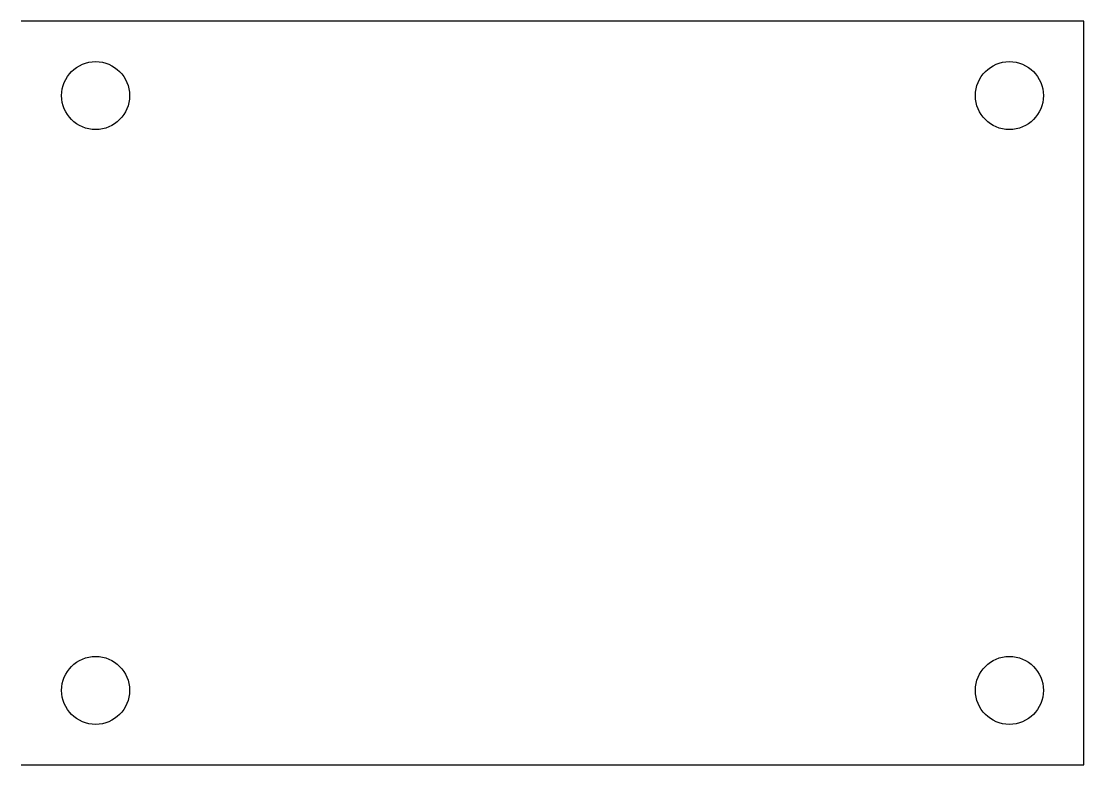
# Model space of a CAD drawing. Extents: x 0 to 50, y 0 to 35.
import ezdxf

# ---------------------------------------------------------------- set-up
doc = ezdxf.new("R2010")
doc.units = 0

msp = doc.modelspace()

# ---------------------------------------------------------------- linework, layer by layer
at = {"layer": 'Drill'}
for centre in [(3.5, 31.5), (46.5, 31.5), (3.5, 3.5), (46.5, 3.5)]:
    msp.add_circle(centre, 1.6, dxfattribs=at)
at = {"layer": 'Edge.Cuts'}
msp.add_lwpolyline([(0, 0), (50, 0), (50, 35), (0, 35)], dxfattribs=at)

doc.saveas('drawing.dxf')
